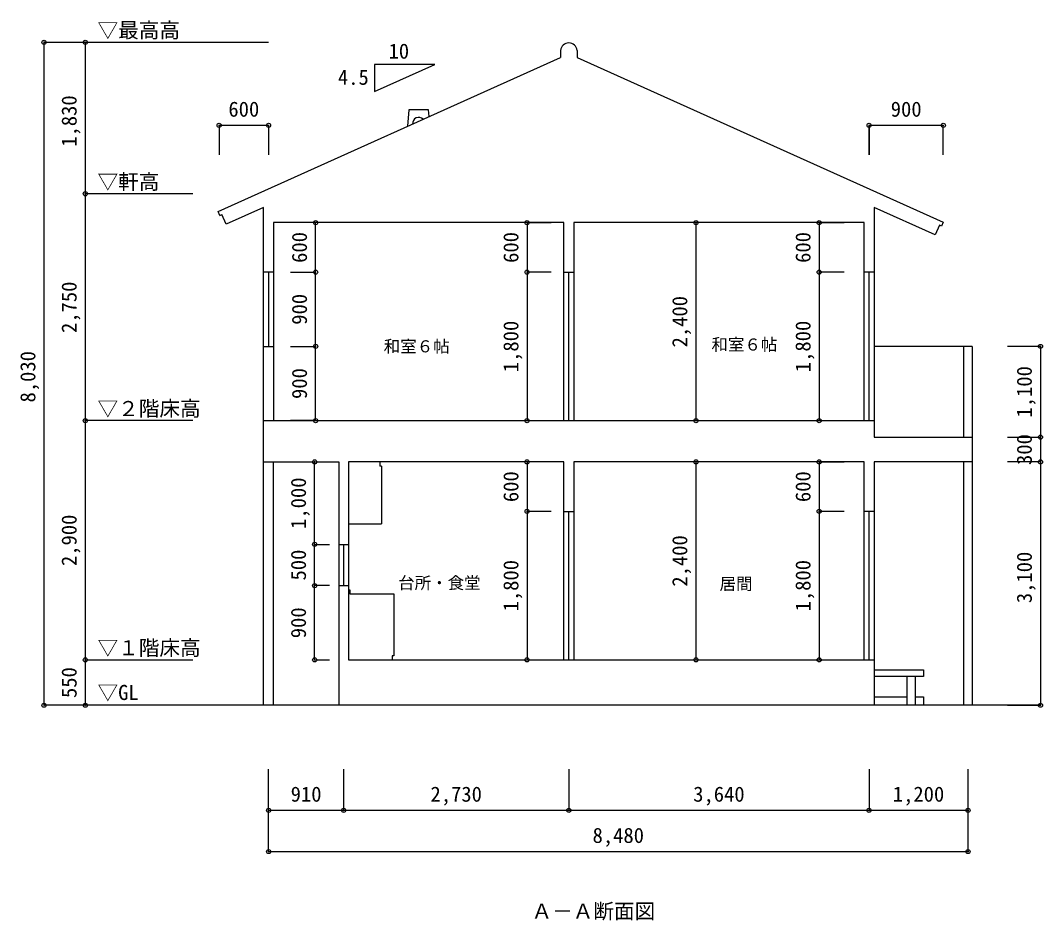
# Model space of a CAD drawing. Units: millimetres at full size, sheet at 1:100; details may follow other scales. Extents: x -23044 to 20228, y -21538 to 15874.
# Drawn here: x 4873 to 17265, y 4447 to 15358 of the extents above; entities that cross this region are included whole.
import ezdxf
from ezdxf.enums import TextEntityAlignment as Align

# ---------------------------------------------------------------- set-up
doc = ezdxf.new("R2010")
doc.units = ezdxf.units.MM
doc.header["$LTSCALE"] = 100
doc.header["$PDMODE"] = 32
doc.header["$PDSIZE"] = 50
doc.layers.add('0-0', color=7, linetype='Continuous')
doc.styles.add('ＭＳ ゴシック', font='')
doc.styles.get('ＭＳ ゴシック').set_extended_font_data('MS Gothic')

msp = doc.modelspace()

# ---------------------------------------------------------------- linework, layer by layer
at = {"layer": '0-0', "color": 4}
for p, q in [((5659.2, 15093.1), (5659.2, 7057)), ((7881.7, 14086.6), (7881.7, 13728.3)), ((6961.2, 13257), (5659.2, 13257)), ((11015.4, 12907), (11307.8, 12907)), ((13062.6, 12907), (13062.6, 10507)), ((14556.7, 12907), (14858.3, 12907)), ((8147.2, 12307), (8451.8, 12307)), ((11307.8, 12307), (11015.4, 12307)), ((14858.3, 12307), (14556.7, 12307)), ((8147.2, 11407), (8451.8, 11407)), ((17239.7, 11407), (16838, 11407)), ((6961.2, 10507), (5659.2, 10507)), ((8451.8, 10507), (8147.2, 10507)), ((16838, 10307), (17239.7, 10307)), ((11307.8, 10007), (11015.4, 10007)), ((13062.6, 10007), (13062.6, 7607)), ((14556.7, 10007), (14858.3, 10007)), ((17239.7, 10007), (16838, 10007)), ((11307.8, 9407), (11015.4, 9407)), ((14858.3, 9407), (14556.7, 9407)), ((8439.6, 9007), (8620.6, 9007)), ((8620.6, 8507), (8439.6, 8507)), ((5659.2, 7607), (6961.2, 7607)), ((8439.6, 7607), (8620.6, 7607)), ((6961.2, 7057), (5159.2, 7057)), ((7881.7, 5282.9), (7881.7, 6282.9)), ((8791.7, 6282.9), (8791.7, 5782.9)), ((11521.7, 6282.9), (11521.7, 5782.9)), ((15161.7, 6282.9), (15161.7, 5782.9)), ((16361.7, 5782.9), (7881.7, 5782.9))]:
    msp.add_line(p, q, dxfattribs=at)
at = {"layer": '0-0'}
for p, q in [((7269.4, 13041.4), (11420.7, 14909.5)), ((11420.7, 14993.6), (11420.7, 14909.5)), ((11621.4, 14993.6), (11621.4, 14910.1)), ((11621.4, 14910.1), (16061.7, 12912)), ((9583.4, 14274.1), (9566.4, 14075.1)), ((9820, 14274.1), (9583.4, 14274.1)), ((9827, 14192.3), (9820, 14274.1)), ((7289.9, 12995.8), (7269.4, 13041.4)), ((7821.7, 13092.6), (7368.7, 12888.7)), ((7821.7, 7057), (7821.7, 13092.6)), ((15221.7, 13092.6), (15221.7, 10307)), ((15962.5, 12759.2), (15221.7, 13092.6)), ((7289.9, 12995.8), (7315.3, 13007.2)), ((7368.7, 12888.7), (7315.3, 13007.2)), ((7941.7, 12307), (7821.7, 12307)), ((7881.7, 12307), (7881.7, 11407)), ((11461.7, 12307), (11581.7, 12307)), ((11521.7, 10507), (11521.7, 12307)), ((15221.7, 12307), (15101.7, 12307)), ((15161.7, 10507), (15161.7, 12307)), ((7821.7, 11407), (7941.7, 11407)), ((16411.7, 11407), (15221.7, 11407)), ((16311.7, 10307), (16311.7, 11407)), ((16411.7, 11407), (16411.7, 7057)), ((7821.7, 10507), (15221.7, 10507)), ((15221.7, 10307), (16411.7, 10307)), ((7821.7, 10007), (8731.7, 10007)), ((7941.7, 7057), (7941.7, 10007)), ((8731.7, 10007), (8731.7, 7057)), ((9231.7, 10007), (9231.7, 9957)), ((9251.7, 9957), (9231.7, 9957)), ((9251.7, 9957), (9251.7, 9257)), ((15101.7, 7607), (15101.7, 10007)), ((15221.7, 10007), (15221.7, 7057)), ((16411.7, 10007), (15221.7, 10007)), ((16311.7, 7057), (16311.7, 10007)), ((11461.7, 9407), (11581.7, 9407)), ((11521.7, 7607), (11521.7, 9407)), ((15221.7, 9407), (15101.7, 9407)), ((15161.7, 7607), (15161.7, 9407)), ((8851.7, 9257), (9251.7, 9257)), ((8731.7, 9007), (8851.7, 9007)), ((8791.7, 9007), (8791.7, 8507)), ((8731.7, 8507), (8851.7, 8507)), ((8851.7, 7607), (15221.7, 7607)), ((15221.7, 7487), (15821.7, 7487)), ((15821.7, 7487), (15821.7, 7407)), ((15821.7, 7407), (15221.7, 7407)), ((15621.7, 7057), (15621.7, 7407)), ((15721.7, 7407), (15721.7, 7057)), ((15221.7, 7157), (15621.7, 7157)), ((16867.4, 7057), (6683.6, 7057))]:
    msp.add_line(p, q, dxfattribs=at)
at = {"layer": '0-0', "color": 4}
for points in [[(5159.2, 7057), (5159.2, 15093.1), (7881.7, 15093.1)], [(7881.7, 14086.6), (7281.7, 14086.6), (7281.7, 13728.3)], [(16061.7, 13728.3), (16061.7, 14086.6), (15161.7, 14086.6), (15161.7, 13728.3), (15161.7, 14086.6)], [(8451.8, 10507), (8451.8, 12907), (8147.2, 12907)], [(11015.4, 12907), (11015.4, 10507), (11307.8, 10507)], [(14556.7, 12907), (14556.7, 10507), (14858.3, 10507)], [(17239.7, 11407), (17239.7, 7057), (16838, 7057), (17239.7, 7057)], [(8439.6, 7607), (8439.6, 10007), (8620.6, 10007)], [(11015.4, 10007), (11015.4, 7607), (11307.8, 7607)], [(14556.7, 10007), (14556.7, 7607), (14858.3, 7607)], [(7881.7, 5282.9), (16361.7, 5282.9), (16361.7, 6282.9)]]:
    msp.add_lwpolyline(points, dxfattribs=at)
at = {"layer": '0-0'}
msp.add_lwpolyline([(9164.4, 14496.1), (9896.8, 14825.7), (9164.4, 14825.7)], close=True, dxfattribs=at)
for points in [[(11461.7, 10507), (11461.7, 12907), (7941.7, 12907), (7941.7, 10507)], [(15101.7, 10507), (15101.7, 12907), (11581.7, 12907), (11581.7, 10507)], [(16061.7, 12912), (16041.2, 12866.4), (16015.9, 12877.8), (15962.5, 12759.2)], [(11461.7, 7607), (11461.7, 10007), (8851.7, 10007), (8851.7, 7607)], [(15101.7, 10007), (11581.7, 10007), (11581.7, 7607)], [(8851.7, 8457), (8866.7, 8457), (8866.7, 8407), (9401.7, 8407), (9401.7, 7657), (9381.7, 7657), (9381.7, 7607)], [(15721.7, 7157), (15821.7, 7157), (15821.7, 7057)]]:
    msp.add_lwpolyline(points, dxfattribs=at)
for centre, radius, start, end in [((11521.7, 14985.4), 100, 4.70557, 175.29443), ((9701.7, 14108), 75, 44.05621, 184.39929)]:
    msp.add_arc(centre, radius, start, end, dxfattribs=at)
at = {"layer": '0-0', "color": 4}
for p in [(5159.2, 15093.1), (5659.2, 15093.1), (7281.7, 14086.6), (7881.7, 14086.6), (15161.7, 14086.6), (16061.7, 14086.6), (5659.2, 13257), (8451.8, 12907), (11015.4, 12907), (13062.6, 12907), (14556.7, 12907), (8451.8, 12307), (11015.4, 12307), (14556.7, 12307), (8451.8, 11407), (17239.7, 11407), (5659.2, 10507), (8451.8, 10507), (11015.4, 10507), (13062.6, 10507), (14556.7, 10507), (17239.7, 10307), (8439.6, 10007), (11015.4, 10007), (13062.6, 10007), (14556.7, 10007), (17239.7, 10007), (11015.4, 9407), (14556.7, 9407), (8439.6, 9007), (8439.6, 8507), (5659.2, 7607), (8439.6, 7607), (11015.4, 7607), (13062.6, 7607), (14556.7, 7607), (5159.2, 7057), (5659.2, 7057), (17239.7, 7057), (7881.7, 5782.9), (8791.7, 5782.9), (11521.7, 5782.9), (15161.7, 5782.9), (16361.7, 5782.9), (7881.7, 5282.9), (16361.7, 5282.9)]:
    msp.add_point(p, dxfattribs=at)

# ---------------------------------------------------------------- texts
at = {"layer": '0-0', "color": 4, "style": 'ＭＳ ゴシック'}
for s, height, p in [('▽最高高', 183.3, (5807.7, 15093.1)), ('10', 183.3, (9336, 14839.9)), ('4.5', 183.3, (8722, 14523.2)), ('600', 183.3, (7394.2, 14136.6)), ('900', 183.3, (15424.2, 14136.6)), ('▽軒高', 183.3, (5807.7, 13257)), ('和室６帖', 146.6, (13250.2, 11312.6)), ('和室６帖', 146.6, (9277.3, 11290.7)), ('▽２階床高', 183.3, (5807.7, 10507)), ('台所・食堂', 146.6, (9452.4, 8423.2)), ('居間', 146.6, (13348.7, 8412.3)), ('▽１階床高', 183.3, (5807.7, 7607)), ('▽GL', 183.3, (5807.7, 7065.5)), ('910', 183.3, (8149.2, 5832.9)), ('2,730', 183.3, (9844.2, 5832.9)), ('3,640', 183.3, (13029.2, 5832.9)), ('1,200', 183.3, (15449.2, 5832.9)), ('8,480', 183.3, (11809.2, 5332.9)), ('Ａ－Ａ断面図\u3000', 183.3, (11068.7, 4414.2))]:
    msp.add_text(s, height=height, dxfattribs=at).set_placement(p, align=Align.BOTTOM_LEFT)
for s, p in [('1,830', (5609.2, 13827)), ('600', (8401.8, 12419.5)), ('600', (10965.4, 12419.5)), ('600', (14506.7, 12419.5)), ('2,750', (5609.2, 11569.5)), ('900', (8401.8, 11669.5)), ('2,400', (13012.6, 11394.5)), ('1,800', (10965.4, 11094.5)), ('1,800', (14506.7, 11094.5)), ('8,030', (5109.2, 10727)), ('1,100', (17189.7, 10544.5)), ('900', (8401.8, 10769.5)), ('300', (17189.7, 9969.5)), ('1,000', (8389.6, 9194.5)), ('600', (10965.4, 9519.5)), ('600', (14506.7, 9519.5)), ('2,900', (5609.2, 8744.5)), ('2,400', (13012.6, 8494.5)), ('500', (8389.6, 8569.5)), ('1,800', (10965.4, 8194.5)), ('1,800', (14506.7, 8194.5)), ('3,100', (17189.7, 8294.5)), ('900', (8389.6, 7869.5)), ('550', (5609.2, 7144.5))]:
    msp.add_text(s, height=183.3, rotation=90, dxfattribs=at).set_placement(p, align=Align.BOTTOM_LEFT)

doc.saveas('drawing.dxf')
